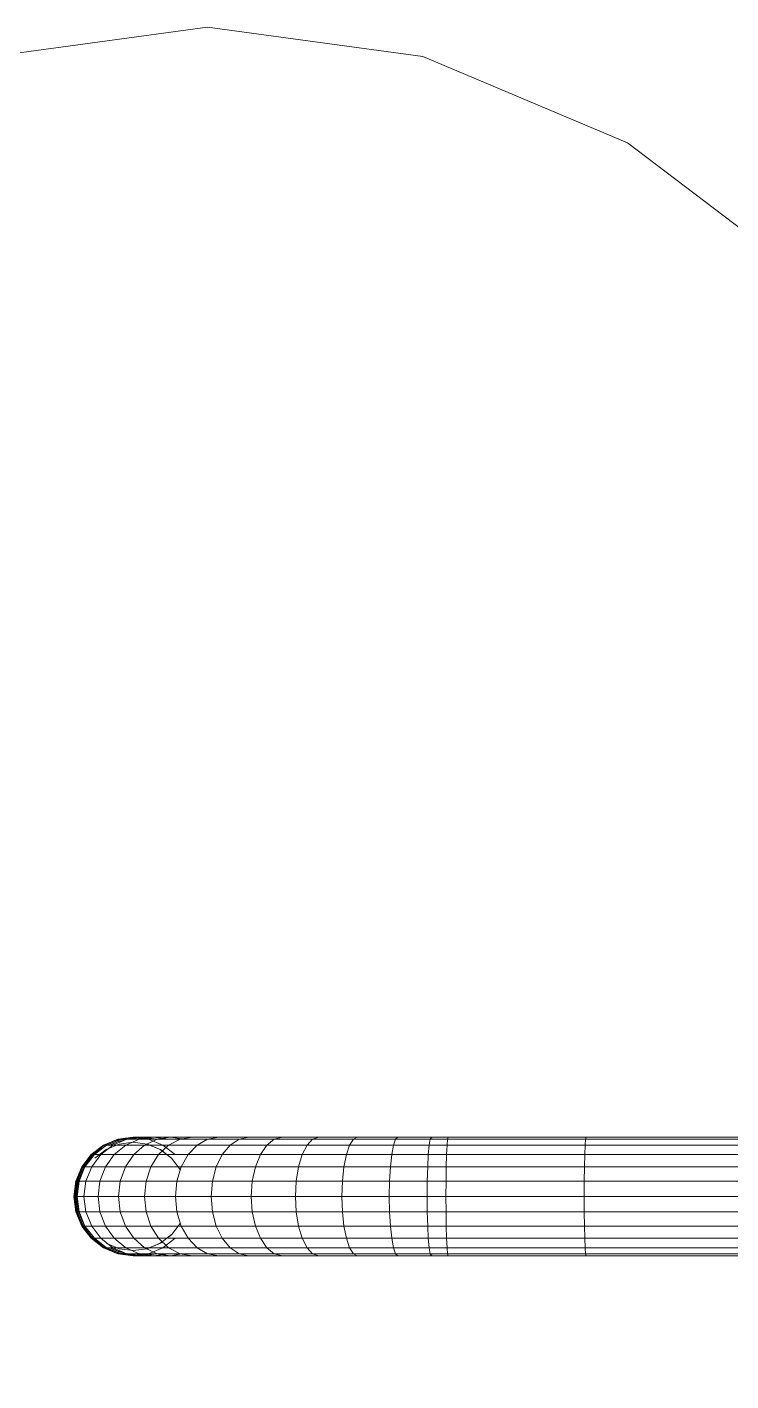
# Model space of a CAD drawing. Header units: inches. Extents: x -2767 to -1978, y 10471 to 10920.
# Drawn here: x -2100.78 to -2096.31, y 10589.95 to 10598.56 of the extents above; entities that cross this region are included whole.
import ezdxf

# ---------------------------------------------------------------- set-up
doc = ezdxf.new("R2010")
doc.units = ezdxf.units.IN
doc.header["$MEASUREMENT"] = 0
doc.layers.add('G-IMPT', color=8, linetype='Continuous', lineweight=9)
doc.layers.add('P-SANR-FIXT', color=6, linetype='Continuous', lineweight=9)

# ---------------------------------------------------------------- blocks, each defined once
blk = doc.blocks.new('Plbg-Sink Wall Mounted-UH - T11839_dwg-791503-FLOOR PLAN - 1ST FLOOR')
at = {"layer": 'G-IMPT'}
for p, q in [((1.2954, 0.3769), (-1.2172, 0.3769)), ((-1.2153, 0.3639), (1.2987, 0.3639)), ((1.2954, 0.3769), (2.1714, 0.3769)), ((1.2987, 0.3639), (1.2954, 0.3769)), ((1.3017, 0.3264), (1.2987, 0.3639)), ((1.2987, 0.3639), (2.1752, 0.3639)), ((2.2805, 0.3769), (2.1714, 0.3769)), ((2.1752, 0.3639), (2.1714, 0.3769)), ((2.2868, 0.3639), (2.1752, 0.3639)), ((2.1787, 0.3264), (2.1752, 0.3639)), ((2.2805, 0.3769), (2.2741, 0.3639)), ((2.4918, 0.3769), (2.2805, 0.3769)), ((2.2868, 0.3639), (2.2805, 0.3769)), ((2.2927, 0.3264), (2.2868, 0.3639)), ((2.5059, 0.3639), (2.2868, 0.3639)), ((2.7487, 0.3769), (2.4918, 0.3769)), ((2.5059, 0.3639), (2.4918, 0.3769)), ((2.519, 0.3264), (2.5059, 0.3639)), ((2.5059, 0.3639), (2.7739, 0.3639)), ((2.7487, 0.3769), (2.994, 0.3769)), ((2.7739, 0.3639), (2.7487, 0.3769)), ((2.7975, 0.3264), (2.7739, 0.3639)), ((2.7739, 0.3639), (3.0323, 0.3639)), ((3.2246, 0.3769), (2.994, 0.3769)), ((3.0323, 0.3639), (2.994, 0.3769)), ((3.068, 0.3264), (3.0323, 0.3639)), ((3.0323, 0.3639), (3.2758, 0.3639)), ((3.2246, 0.3769), (3.4373, 0.3769)), ((3.2758, 0.3639), (3.2246, 0.3769)), ((3.3236, 0.3264), (3.2758, 0.3639)), ((3.2758, 0.3639), (3.4993, 0.3639)), ((3.6287, 0.3769), (3.4373, 0.3769)), ((3.4993, 0.3639), (3.4373, 0.3769)), ((3.5572, 0.3264), (3.4993, 0.3639)), ((3.4993, 0.3639), (3.6999, 0.3639)), ((3.6287, 0.3769), (3.7957, 0.3769)), ((3.6999, 0.3639), (3.6287, 0.3769)), ((3.7663, 0.3264), (3.6999, 0.3639)), ((3.6999, 0.3639), (3.8747, 0.3639)), ((3.935, 0.3769), (3.7957, 0.3769)), ((3.8747, 0.3639), (3.7957, 0.3769)), ((3.935, 0.3769), (3.8626, 0.3659)), ((3.9483, 0.3264), (3.8747, 0.3639)), ((3.8747, 0.3639), (4.0205, 0.3639)), ((3.935, 0.3769), (4.0433, 0.3769)), ((4.0205, 0.3639), (3.935, 0.3769)), ((4.0433, 0.3769), (3.9523, 0.3639)), ((4.0745, 0.3639), (3.9835, 0.3264)), ((4.1003, 0.3264), (4.0205, 0.3639)), ((4.0205, 0.3639), (4.1343, 0.3639)), ((4.1174, 0.3769), (4.0224, 0.3639)), ((4.1174, 0.3769), (4.0433, 0.3769)), ((4.1343, 0.3639), (4.0433, 0.3769)), ((4.1541, 0.3769), (4.0573, 0.3639)), ((4.1675, 0.3769), (4.0702, 0.3639)), ((4.172, 0.3769), (4.0745, 0.3639)), ((4.172, 0.3769), (4.0745, 0.3639)), ((4.172, 0.3769), (4.0745, 0.3639)), ((4.172, 0.3769), (4.0745, 0.3639)), ((4.172, 0.3769), (4.0745, 0.3639)), ((4.172, 0.3769), (4.0745, 0.3639)), ((4.172, 0.3769), (4.0745, 0.3639)), ((4.172, 0.3733), (4.0745, 0.3639)), ((4.172, 0.3442), (4.083, 0.3323)), ((4.172, 0.3749), (4.0898, 0.3639)), ((4.1174, 0.3769), (4.1541, 0.3769)), ((4.2124, 0.3639), (4.1174, 0.3769)), ((4.172, 0.3688), (4.1343, 0.3637)), ((4.2193, 0.3264), (4.1343, 0.3639)), ((4.1343, 0.3639), (4.2124, 0.3639)), ((4.1675, 0.3769), (4.1541, 0.3769)), ((4.2508, 0.3639), (4.1541, 0.3769)), ((4.1675, 0.3769), (4.172, 0.3769)), ((4.2648, 0.3639), (4.1675, 0.3769)), ((4.2695, 0.3639), (4.172, 0.3769)), ((4.2695, 0.3639), (4.172, 0.3769)), ((4.2695, 0.3639), (4.172, 0.3769)), ((4.2695, 0.3639), (4.172, 0.3769)), ((4.172, 0.3769), (4.172, 0.3733)), ((4.2695, 0.3639), (4.172, 0.3769)), ((4.2695, 0.3639), (4.172, 0.3769)), ((4.172, 0.3769), (4.172, 0.3749)), ((4.172, 0.3769), (4.172, 0.3624)), ((4.172, 0.3688), (4.172, 0.3749)), ((4.172, 0.3749), (4.269, 0.3619)), ((4.2695, 0.3639), (4.172, 0.3733)), ((4.2695, 0.3639), (4.172, 0.3733)), ((4.172, 0.3733), (4.172, 0.3624)), ((4.2674, 0.356), (4.172, 0.3688)), ((4.261, 0.3323), (4.172, 0.3442)), ((4.301, 0.3264), (4.2124, 0.3639)), ((4.2124, 0.3639), (4.2508, 0.3639)), ((4.2658, 0.3499), (4.2361, 0.3539)), ((4.2658, 0.3499), (4.2361, 0.3539)), ((4.2653, 0.3481), (4.2426, 0.3511)), ((4.3411, 0.3264), (4.2508, 0.3639)), ((4.2508, 0.3639), (4.2648, 0.3639)), ((4.3556, 0.3264), (4.2648, 0.3639)), ((4.2648, 0.3639), (4.2695, 0.3639)), ((4.2674, 0.356), (4.2653, 0.3481)), ((4.3179, 0.3264), (4.2653, 0.3481)), ((4.2695, 0.3639), (4.2658, 0.3499)), ((4.2695, 0.3639), (4.2658, 0.3499)), ((4.3227, 0.3264), (4.2658, 0.3499)), ((4.3227, 0.3264), (4.2658, 0.3499)), ((4.2674, 0.356), (4.269, 0.3619)), ((4.3564, 0.3194), (4.2674, 0.356)), ((4.2695, 0.3639), (4.269, 0.3619)), ((4.3595, 0.3247), (4.269, 0.3619)), ((4.3605, 0.3264), (4.2695, 0.3639)), ((4.3605, 0.3264), (4.2695, 0.3639)), ((4.3605, 0.3264), (4.2695, 0.3639)), ((4.3605, 0.3264), (4.2695, 0.3639)), ((4.3605, 0.3264), (4.2695, 0.3639)), ((4.3605, 0.3264), (4.2695, 0.3639)), ((4.3605, 0.3264), (4.2695, 0.3639)), ((4.3587, 0.3233), (4.2695, 0.3639)), ((1.3017, 0.3264), (-1.2135, 0.3264)), ((-1.212, 0.2664), (1.3044, 0.2664)), ((1.3044, 0.2664), (1.3017, 0.3264)), ((1.3017, 0.3264), (2.1787, 0.3264)), ((1.3064, 0.1885), (1.3044, 0.2664)), ((1.3044, 0.2664), (2.1818, 0.2664)), ((2.2927, 0.3264), (2.1787, 0.3264)), ((2.1818, 0.2664), (2.1787, 0.3264)), ((2.2978, 0.2664), (2.1818, 0.2664)), ((2.1841, 0.1885), (2.1818, 0.2664)), ((2.2978, 0.2664), (2.2927, 0.3264)), ((2.519, 0.3264), (2.2927, 0.3264)), ((2.3017, 0.1885), (2.2978, 0.2664)), ((2.5303, 0.2664), (2.2978, 0.2664)), ((2.5303, 0.2664), (2.519, 0.3264)), ((2.7975, 0.3264), (2.519, 0.3264)), ((2.5389, 0.1885), (2.5303, 0.2664)), ((2.5303, 0.2664), (2.8177, 0.2664)), ((2.8177, 0.2664), (2.7975, 0.3264)), ((2.7975, 0.3264), (3.068, 0.3264)), ((2.8333, 0.1885), (2.8177, 0.2664)), ((2.8177, 0.2664), (3.0987, 0.2664)), ((3.0987, 0.2664), (3.068, 0.3264)), ((3.3236, 0.3264), (3.068, 0.3264)), ((3.1223, 0.1885), (3.0987, 0.2664)), ((3.0987, 0.2664), (3.3646, 0.2664)), ((3.3646, 0.2664), (3.3236, 0.3264)), ((3.3236, 0.3264), (3.5572, 0.3264)), ((3.3961, 0.1885), (3.3646, 0.2664)), ((3.3646, 0.2664), (3.6068, 0.2664)), ((3.6068, 0.2664), (3.5572, 0.3264)), ((3.7663, 0.3264), (3.5572, 0.3264)), ((3.6451, 0.1885), (3.6068, 0.2664)), ((3.6068, 0.2664), (3.8232, 0.2664)), ((3.8232, 0.2664), (3.7663, 0.3264)), ((3.7663, 0.3264), (3.9483, 0.3264)), ((3.8671, 0.1885), (3.8232, 0.2664)), ((3.8232, 0.2664), (4.0114, 0.2664)), ((3.9835, 0.3264), (3.9056, 0.2664)), ((3.9279, 0.243), (3.999, 0.2976)), ((3.9999, 0.2981), (3.9288, 0.2433)), ((4.0114, 0.2664), (3.9483, 0.3264)), ((4.1003, 0.3264), (3.9483, 0.3264)), ((3.999, 0.2976), (4.083, 0.3323)), ((3.999, 0.2976), (4.0819, 0.3319)), ((3.999, 0.2976), (3.9999, 0.2981)), ((4.083, 0.3323), (3.9999, 0.2981)), ((4.06, 0.1885), (4.0114, 0.2664)), ((4.0114, 0.2664), (4.1686, 0.2664)), ((4.0819, 0.3319), (4.083, 0.3323)), ((4.1686, 0.2664), (4.1003, 0.3264)), ((4.1003, 0.3264), (4.2193, 0.3264)), ((4.2213, 0.1885), (4.1686, 0.2664)), ((4.1686, 0.2664), (4.292, 0.2664)), ((4.292, 0.2664), (4.2193, 0.3264)), ((4.301, 0.3264), (4.2193, 0.3264)), ((4.3441, 0.2981), (4.261, 0.3323)), ((4.3481, 0.1885), (4.292, 0.2664)), ((4.292, 0.2664), (4.3769, 0.2664)), ((4.3769, 0.2664), (4.301, 0.3264)), ((4.301, 0.3264), (4.3411, 0.3264)), ((4.4185, 0.2664), (4.3411, 0.3264)), ((4.4334, 0.2664), (4.3556, 0.3264)), ((4.3556, 0.3264), (4.3605, 0.3264)), ((4.3564, 0.3194), (4.3595, 0.3247)), ((4.3605, 0.3264), (4.3587, 0.3233)), ((4.4384, 0.2664), (4.3587, 0.3233)), ((4.4384, 0.2664), (4.3587, 0.3233)), ((4.3605, 0.3264), (4.3595, 0.3247)), ((4.3595, 0.3247), (4.4369, 0.2649)), ((4.4384, 0.2664), (4.3605, 0.3264)), ((4.4384, 0.2664), (4.3605, 0.3264)), ((4.4384, 0.2664), (4.3605, 0.3264)), ((4.4384, 0.2664), (4.3605, 0.3264)), ((4.4384, 0.2664), (4.3605, 0.3264)), ((4.4384, 0.2664), (4.3605, 0.3264)), ((4.4326, 0.2606), (4.3699, 0.3089)), ((4.4354, 0.1885), (4.3769, 0.2664)), ((4.3769, 0.2664), (4.4185, 0.2664)), ((4.4781, 0.1885), (4.4185, 0.2664)), ((4.4185, 0.2664), (4.4334, 0.2664)), ((4.4384, 0.2664), (4.4281, 0.2561)), ((4.4384, 0.2664), (4.4281, 0.2561)), ((4.4326, 0.2606), (4.4369, 0.2649)), ((4.4914, 0.1844), (4.4326, 0.2606)), ((4.4934, 0.1885), (4.4334, 0.2664)), ((4.4334, 0.2664), (4.4384, 0.2664)), ((4.4384, 0.2664), (4.4369, 0.2649)), ((4.4967, 0.1874), (4.4369, 0.2649)), ((4.4984, 0.1885), (4.4384, 0.2664)), ((4.4984, 0.1885), (4.4384, 0.2664)), ((4.4984, 0.1885), (4.4384, 0.2664)), ((4.4984, 0.1885), (4.4384, 0.2664)), ((4.4984, 0.1885), (4.4384, 0.2664)), ((4.4984, 0.1885), (4.4384, 0.2664)), ((4.4984, 0.1885), (4.4384, 0.2664)), ((4.4953, 0.1867), (4.4384, 0.2664)), ((1.3064, 0.1885), (-1.2109, 0.1885)), ((1.3077, 0.0975), (1.3064, 0.1885)), ((1.3064, 0.1885), (2.1841, 0.1885)), ((2.3017, 0.1885), (2.1841, 0.1885)), ((2.1855, 0.0975), (2.1841, 0.1885)), ((2.3042, 0.0975), (2.3017, 0.1885)), ((2.5389, 0.1885), (2.3017, 0.1885)), ((2.5444, 0.0975), (2.5389, 0.1885)), ((2.8333, 0.1885), (2.5389, 0.1885)), ((2.843, 0.0975), (2.8333, 0.1885)), ((2.8333, 0.1885), (3.1223, 0.1885)), ((3.137, 0.0975), (3.1223, 0.1885)), ((3.3961, 0.1885), (3.1223, 0.1885)), ((3.4158, 0.0975), (3.3961, 0.1885)), ((3.3961, 0.1885), (3.6451, 0.1885)), ((3.6689, 0.0975), (3.6451, 0.1885)), ((3.8671, 0.1885), (3.6451, 0.1885)), ((3.8944, 0.0975), (3.8671, 0.1885)), ((3.8671, 0.1885), (4.06, 0.1885)), ((3.9288, 0.2433), (3.8739, 0.1721)), ((4.0903, 0.0975), (4.06, 0.1885)), ((4.2213, 0.1885), (4.06, 0.1885)), ((4.2541, 0.0975), (4.2213, 0.1885)), ((4.2213, 0.1885), (4.3481, 0.1885)), ((4.3831, 0.0975), (4.3481, 0.1885)), ((4.4354, 0.1885), (4.3481, 0.1885)), ((4.4719, 0.0975), (4.4354, 0.1885)), ((4.4354, 0.1885), (4.4781, 0.1885)), ((4.5152, 0.0975), (4.4781, 0.1885)), ((4.4934, 0.1885), (4.4781, 0.1885)), ((4.4914, 0.1844), (4.4843, 0.1803)), ((4.5201, 0.0933), (4.4843, 0.1803)), ((4.4984, 0.1885), (4.4859, 0.1812)), ((4.4953, 0.1867), (4.4859, 0.1812)), ((4.5219, 0.0937), (4.4859, 0.1812)), ((4.5219, 0.0937), (4.4859, 0.1812)), ((4.4914, 0.1844), (4.4967, 0.1874)), ((4.528, 0.0954), (4.4914, 0.1844)), ((4.5307, 0.0975), (4.4934, 0.1885)), ((4.4934, 0.1885), (4.4984, 0.1885)), ((4.4984, 0.1885), (4.4953, 0.1867)), ((4.5359, 0.0975), (4.4953, 0.1867)), ((4.5359, 0.0975), (4.4953, 0.1867)), ((4.4984, 0.1885), (4.4967, 0.1874)), ((4.4967, 0.1874), (4.5339, 0.097)), ((4.5359, 0.0975), (4.4984, 0.1885)), ((4.5359, 0.0975), (4.4984, 0.1885)), ((4.5359, 0.0975), (4.4984, 0.1885)), ((4.5359, 0.0975), (4.4984, 0.1885)), ((4.5359, 0.0975), (4.4984, 0.1885)), ((4.5359, 0.0975), (4.4984, 0.1885)), ((-1.2101, 0.0975), (1.3077, 0.0975)), ((1.3081, 0), (1.3077, 0.0975)), ((1.3077, 0.0975), (2.1855, 0.0975)), ((2.3042, 0.0975), (2.1855, 0.0975)), ((2.1861, 0), (2.1855, 0.0975)), ((2.305, 0), (2.3042, 0.0975)), ((2.5444, 0.0975), (2.3042, 0.0975)), ((2.5462, 0), (2.5444, 0.0975)), ((2.5444, 0.0975), (2.843, 0.0975)), ((2.8464, 0), (2.843, 0.0975)), ((2.843, 0.0975), (3.137, 0.0975)), ((3.1421, 0), (3.137, 0.0975)), ((3.137, 0.0975), (3.4158, 0.0975)), ((3.4226, 0), (3.4158, 0.0975)), ((3.4158, 0.0975), (3.6689, 0.0975)), ((3.6772, 0), (3.6689, 0.0975)), ((3.6689, 0.0975), (3.8944, 0.0975)), ((3.9039, 0), (3.8944, 0.0975)), ((3.8944, 0.0975), (4.0903, 0.0975)), ((4.1009, 0), (4.0903, 0.0975)), ((4.0903, 0.0975), (4.2541, 0.0975)), ((4.2656, 0), (4.2541, 0.0975)), ((4.2541, 0.0975), (4.3831, 0.0975)), ((4.3953, 0), (4.3831, 0.0975)), ((4.3831, 0.0975), (4.4719, 0.0975)), ((4.4846, 0), (4.4719, 0.0975)), ((4.4719, 0.0975), (4.5152, 0.0975)), ((4.5282, 0), (4.5152, 0.0975)), ((4.5152, 0.0975), (4.5307, 0.0975)), ((4.528, 0.0954), (4.5201, 0.0933)), ((4.5326, 0), (4.5201, 0.0933)), ((4.5359, 0.0975), (4.5219, 0.0937)), ((4.5359, 0.0975), (4.5219, 0.0937)), ((4.5345, 0), (4.5219, 0.0937)), ((4.5345, 0), (4.5219, 0.0937)), ((4.528, 0.0954), (4.5339, 0.097)), ((4.5408, 0), (4.528, 0.0954)), ((4.5438, 0), (4.5307, 0.0975)), ((4.5307, 0.0975), (4.5359, 0.0975)), ((4.5359, 0.0975), (4.5339, 0.097)), ((4.5469, 0), (4.5339, 0.097)), ((4.5489, 0), (4.5359, 0.0975)), ((4.5489, 0), (4.5359, 0.0975)), ((4.5489, 0), (4.5359, 0.0975)), ((4.5489, 0), (4.5359, 0.0975)), ((4.5489, 0), (4.5359, 0.0975)), ((4.5489, 0), (4.5359, 0.0975)), ((4.5489, 0), (4.5359, 0.0975)), ((4.5453, 0), (4.5359, 0.0975)), ((1.3081, 0), (-1.2099, 0)), ((1.3077, -0.0975), (1.3081, 0)), ((1.3081, 0), (2.1861, 0)), ((2.1855, -0.0975), (2.1861, 0)), ((2.305, 0), (2.1861, 0)), ((2.3042, -0.0975), (2.305, 0)), ((2.5462, 0), (2.305, 0)), ((2.5444, -0.0975), (2.5462, 0)), ((2.8464, 0), (2.5462, 0)), ((2.843, -0.0975), (2.8464, 0)), ((2.8464, 0), (3.1421, 0)), ((3.137, -0.0975), (3.1421, 0)), ((3.4226, 0), (3.1421, 0)), ((3.4158, -0.0975), (3.4226, 0)), ((3.4226, 0), (3.6772, 0)), ((3.6689, -0.0975), (3.6772, 0)), ((3.9039, 0), (3.6772, 0)), ((3.8944, -0.0975), (3.9039, 0)), ((3.9039, 0), (4.1009, 0)), ((4.0903, -0.0975), (4.1009, 0)), ((4.2656, 0), (4.1009, 0)), ((4.2541, -0.0975), (4.2656, 0)), ((4.2656, 0), (4.3953, 0)), ((4.3831, -0.0975), (4.3953, 0)), ((4.4846, 0), (4.3953, 0)), ((4.4719, -0.0975), (4.4846, 0)), ((4.4846, 0), (4.5282, 0)), ((4.5152, -0.0975), (4.5282, 0)), ((4.5201, -0.0933), (4.5326, 0)), ((4.5219, -0.0938), (4.5345, 0)), ((4.5219, -0.0938), (4.5345, 0)), ((4.5272, 0), (4.5345, 0)), ((4.5272, 0), (4.5345, 0)), ((4.528, -0.0954), (4.5408, 0)), ((4.5438, 0), (4.5282, 0)), ((4.5307, -0.0975), (4.5438, 0)), ((4.5408, 0), (4.5326, 0)), ((4.5469, 0), (4.5339, -0.097)), ((4.5453, 0), (4.5345, 0)), ((4.5489, 0), (4.5345, 0)), ((4.5359, -0.0975), (4.5489, 0)), ((4.5359, -0.0975), (4.5489, 0)), ((4.5359, -0.0975), (4.5453, 0)), ((4.5359, -0.0975), (4.5489, 0)), ((4.5359, -0.0975), (4.5453, 0)), ((4.5359, -0.0975), (4.5489, 0)), ((4.5359, -0.0975), (4.5489, 0)), ((4.5359, -0.0975), (4.5489, 0)), ((4.5408, 0), (4.5469, 0)), ((4.5438, 0), (4.5489, 0)), ((4.5489, 0), (4.5453, 0)), ((4.5489, 0), (4.5469, 0)), ((-1.2101, -0.0975), (1.3077, -0.0975)), ((1.3064, -0.1885), (1.3077, -0.0975)), ((1.3077, -0.0975), (2.1855, -0.0975)), ((2.1841, -0.1885), (2.1855, -0.0975)), ((2.3042, -0.0975), (2.1855, -0.0975)), ((2.3017, -0.1885), (2.3042, -0.0975)), ((2.5444, -0.0975), (2.3042, -0.0975)), ((2.5389, -0.1885), (2.5444, -0.0975)), ((2.5444, -0.0975), (2.843, -0.0975)), ((2.8333, -0.1885), (2.843, -0.0975)), ((2.843, -0.0975), (3.137, -0.0975)), ((3.1223, -0.1885), (3.137, -0.0975)), ((3.137, -0.0975), (3.4158, -0.0975)), ((3.3961, -0.1885), (3.4158, -0.0975)), ((3.4158, -0.0975), (3.6689, -0.0975)), ((3.6451, -0.1885), (3.6689, -0.0975)), ((3.6689, -0.0975), (3.8944, -0.0975)), ((3.8671, -0.1885), (3.8944, -0.0975)), ((3.9279, -0.243), (3.8733, -0.1718)), ((3.8944, -0.0975), (4.0903, -0.0975)), ((4.06, -0.1885), (4.0903, -0.0975)), ((4.0903, -0.0975), (4.2541, -0.0975)), ((4.2213, -0.1885), (4.2541, -0.0975)), ((4.2541, -0.0975), (4.3831, -0.0975)), ((4.3481, -0.1885), (4.3831, -0.0975)), ((4.3831, -0.0975), (4.4719, -0.0975)), ((4.4354, -0.1885), (4.4719, -0.0975)), ((4.4719, -0.0975), (4.5152, -0.0975)), ((4.4781, -0.1885), (4.5152, -0.0975)), ((4.4843, -0.1803), (4.5201, -0.0933)), ((4.4859, -0.1812), (4.5219, -0.0938)), ((4.4859, -0.1812), (4.5219, -0.0938)), ((4.4914, -0.1844), (4.528, -0.0954)), ((4.4934, -0.1885), (4.5307, -0.0975)), ((4.4953, -0.1867), (4.5359, -0.0975)), ((4.4967, -0.1874), (4.5339, -0.097)), ((4.4984, -0.1885), (4.5359, -0.0975)), ((4.4984, -0.1885), (4.5359, -0.0975)), ((4.4984, -0.1885), (4.5359, -0.0975)), ((4.4984, -0.1885), (4.5359, -0.0975)), ((4.4984, -0.1885), (4.5359, -0.0975)), ((4.4984, -0.1885), (4.5359, -0.0975)), ((4.4984, -0.1885), (4.5359, -0.0975)), ((4.5152, -0.0975), (4.5307, -0.0975)), ((4.528, -0.0954), (4.5201, -0.0933)), ((4.5359, -0.0975), (4.5219, -0.0938)), ((4.5359, -0.0975), (4.5219, -0.0938)), ((4.528, -0.0954), (4.5339, -0.097)), ((4.5307, -0.0975), (4.5359, -0.0975)), ((4.5359, -0.0975), (4.5339, -0.097)), ((1.3064, -0.1885), (-1.2109, -0.1885)), ((1.3044, -0.2664), (1.3064, -0.1885)), ((1.3064, -0.1885), (2.1841, -0.1885)), ((2.1818, -0.2664), (2.1841, -0.1885)), ((2.3017, -0.1885), (2.1841, -0.1885)), ((2.2978, -0.2664), (2.3017, -0.1885)), ((2.5389, -0.1885), (2.3017, -0.1885)), ((2.5303, -0.2664), (2.5389, -0.1885)), ((2.8333, -0.1885), (2.5389, -0.1885)), ((2.8177, -0.2664), (2.8333, -0.1885)), ((2.8333, -0.1885), (3.1223, -0.1885)), ((3.0987, -0.2664), (3.1223, -0.1885)), ((3.3961, -0.1885), (3.1223, -0.1885)), ((3.3646, -0.2664), (3.3961, -0.1885)), ((3.3961, -0.1885), (3.6451, -0.1885)), ((3.6068, -0.2664), (3.6451, -0.1885)), ((3.8671, -0.1885), (3.6451, -0.1885)), ((3.8232, -0.2664), (3.8671, -0.1885)), ((3.8671, -0.1885), (4.06, -0.1885)), ((3.999, -0.2976), (3.9279, -0.243)), ((3.9288, -0.2433), (3.9999, -0.2981)), ((4.0114, -0.2664), (4.06, -0.1885)), ((4.2213, -0.1885), (4.06, -0.1885)), ((4.1686, -0.2664), (4.2213, -0.1885)), ((4.2213, -0.1885), (4.3481, -0.1885)), ((4.292, -0.2664), (4.3481, -0.1885)), ((4.3441, -0.2981), (4.4153, -0.2433)), ((4.3441, -0.2981), (4.4153, -0.2433)), ((4.3441, -0.2981), (4.4153, -0.2433)), ((4.4354, -0.1885), (4.3481, -0.1885)), ((4.3769, -0.2664), (4.4354, -0.1885)), ((4.4185, -0.2664), (4.4781, -0.1885)), ((4.4384, -0.2664), (4.4281, -0.2561)), ((4.4384, -0.2664), (4.4281, -0.2561)), ((4.4326, -0.2606), (4.4914, -0.1844)), ((4.4334, -0.2664), (4.4934, -0.1885)), ((4.4354, -0.1885), (4.4781, -0.1885)), ((4.4967, -0.1874), (4.4369, -0.2649)), ((4.4384, -0.2664), (4.4953, -0.1867)), ((4.4384, -0.2664), (4.4953, -0.1867)), ((4.4384, -0.2664), (4.4984, -0.1885)), ((4.4384, -0.2664), (4.4984, -0.1885)), ((4.4384, -0.2664), (4.4984, -0.1885)), ((4.4384, -0.2664), (4.4984, -0.1885)), ((4.4384, -0.2664), (4.4984, -0.1885)), ((4.4384, -0.2664), (4.4984, -0.1885)), ((4.4934, -0.1885), (4.4781, -0.1885)), ((4.4914, -0.1844), (4.4843, -0.1803)), ((4.4953, -0.1867), (4.4859, -0.1812)), ((4.4984, -0.1885), (4.4859, -0.1812)), ((4.4914, -0.1844), (4.4967, -0.1874)), ((4.4934, -0.1885), (4.4984, -0.1885)), ((4.4984, -0.1885), (4.4953, -0.1867)), ((4.4984, -0.1885), (4.4967, -0.1874)), ((1.3017, -0.3264), (-1.2135, -0.3264)), ((-1.212, -0.2664), (1.3044, -0.2664)), ((1.2987, -0.3639), (1.3017, -0.3264)), ((1.3017, -0.3264), (1.3044, -0.2664)), ((1.3017, -0.3264), (2.1787, -0.3264)), ((1.3044, -0.2664), (2.1818, -0.2664)), ((2.1752, -0.3639), (2.1787, -0.3264)), ((2.1787, -0.3264), (2.1818, -0.2664)), ((2.2927, -0.3264), (2.1787, -0.3264)), ((2.2978, -0.2664), (2.1818, -0.2664)), ((2.2868, -0.3639), (2.2927, -0.3264)), ((2.2927, -0.3264), (2.2978, -0.2664)), ((2.519, -0.3264), (2.2927, -0.3264)), ((2.5303, -0.2664), (2.2978, -0.2664)), ((2.5059, -0.3639), (2.519, -0.3264)), ((2.519, -0.3264), (2.5303, -0.2664)), ((2.7975, -0.3264), (2.519, -0.3264)), ((2.5303, -0.2664), (2.8177, -0.2664)), ((2.7739, -0.3639), (2.7975, -0.3264)), ((2.7975, -0.3264), (2.8177, -0.2664)), ((2.7975, -0.3264), (3.068, -0.3264)), ((2.8177, -0.2664), (3.0987, -0.2664)), ((3.0323, -0.3639), (3.068, -0.3264)), ((3.068, -0.3264), (3.0987, -0.2664)), ((3.3236, -0.3264), (3.068, -0.3264)), ((3.0987, -0.2664), (3.3646, -0.2664)), ((3.2758, -0.3639), (3.3236, -0.3264)), ((3.3236, -0.3264), (3.3646, -0.2664)), ((3.3236, -0.3264), (3.5572, -0.3264)), ((3.3646, -0.2664), (3.6068, -0.2664)), ((3.4993, -0.3639), (3.5572, -0.3264)), ((3.5572, -0.3264), (3.6068, -0.2664)), ((3.7663, -0.3264), (3.5572, -0.3264)), ((3.6068, -0.2664), (3.8232, -0.2664)), ((3.6999, -0.3639), (3.7663, -0.3264)), ((3.7663, -0.3264), (3.8232, -0.2664)), ((3.7663, -0.3264), (3.9483, -0.3264)), ((3.8232, -0.2664), (4.0114, -0.2664)), ((3.8747, -0.3639), (3.9483, -0.3264)), ((3.9056, -0.2664), (3.9835, -0.3264)), ((3.9483, -0.3264), (4.0114, -0.2664)), ((4.1003, -0.3264), (3.9483, -0.3264)), ((3.9835, -0.3264), (4.0745, -0.3639)), ((3.999, -0.2976), (3.9999, -0.2981)), ((4.0819, -0.3319), (3.9999, -0.2981)), ((3.9999, -0.2981), (4.083, -0.3323)), ((4.0114, -0.2664), (4.1686, -0.2664)), ((4.0205, -0.3639), (4.1003, -0.3264)), ((4.0819, -0.3319), (4.083, -0.3323)), ((4.083, -0.3323), (4.172, -0.3442)), ((4.1003, -0.3264), (4.1686, -0.2664)), ((4.1003, -0.3264), (4.2193, -0.3264)), ((4.1343, -0.3639), (4.2193, -0.3264)), ((4.1686, -0.2664), (4.292, -0.2664)), ((4.172, -0.3442), (4.261, -0.3323)), ((4.2124, -0.3639), (4.301, -0.3264)), ((4.2193, -0.3264), (4.292, -0.2664)), ((4.301, -0.3264), (4.2193, -0.3264)), ((4.2508, -0.3639), (4.3411, -0.3264)), ((4.3441, -0.2981), (4.261, -0.3323)), ((4.261, -0.3323), (4.3441, -0.2981)), ((4.2648, -0.3639), (4.3556, -0.3264)), ((4.2653, -0.3481), (4.3179, -0.3264)), ((4.2658, -0.3499), (4.3227, -0.3264)), ((4.2658, -0.3499), (4.3227, -0.3264)), ((4.2674, -0.356), (4.3564, -0.3194)), ((4.3595, -0.3247), (4.269, -0.3619)), ((4.2695, -0.3639), (4.3587, -0.3233)), ((4.2695, -0.3639), (4.3587, -0.3233)), ((4.2695, -0.3639), (4.3605, -0.3264)), ((4.2695, -0.3639), (4.3605, -0.3264)), ((4.2695, -0.3639), (4.3605, -0.3264)), ((4.2695, -0.3639), (4.3605, -0.3264)), ((4.2695, -0.3639), (4.3605, -0.3264)), ((4.2695, -0.3639), (4.3605, -0.3264)), ((4.292, -0.2664), (4.3769, -0.2664)), ((4.301, -0.3264), (4.3769, -0.2664)), ((4.301, -0.3264), (4.3411, -0.3264)), ((4.3411, -0.3264), (4.4185, -0.2664)), ((4.3556, -0.3264), (4.4334, -0.2664)), ((4.3556, -0.3264), (4.3605, -0.3264)), ((4.3564, -0.3194), (4.3595, -0.3247)), ((4.3587, -0.3233), (4.4384, -0.2664)), ((4.3605, -0.3264), (4.3587, -0.3233)), ((4.3595, -0.3247), (4.4369, -0.2649)), ((4.3605, -0.3264), (4.3595, -0.3247)), ((4.3605, -0.3264), (4.4384, -0.2664)), ((4.3605, -0.3264), (4.4384, -0.2664)), ((4.3605, -0.3264), (4.4384, -0.2664)), ((4.3605, -0.3264), (4.4384, -0.2664)), ((4.3605, -0.3264), (4.4384, -0.2664)), ((4.3605, -0.3264), (4.4384, -0.2664)), ((4.3605, -0.3264), (4.4384, -0.2664)), ((4.3699, -0.3089), (4.4326, -0.2606)), ((4.3769, -0.2664), (4.4185, -0.2664)), ((4.4185, -0.2664), (4.4334, -0.2664)), ((4.4326, -0.2606), (4.4369, -0.2649)), ((4.4334, -0.2664), (4.4384, -0.2664)), ((4.4384, -0.2664), (4.4369, -0.2649)), ((1.2954, -0.3769), (-1.2172, -0.3769)), ((-1.2153, -0.3639), (1.2987, -0.3639)), ((1.2954, -0.3769), (1.2987, -0.3639)), ((1.2954, -0.3769), (2.1714, -0.3769)), ((1.2987, -0.3639), (2.1752, -0.3639)), ((2.1714, -0.3769), (2.1752, -0.3639)), ((2.2805, -0.3769), (2.1714, -0.3769)), ((2.2868, -0.3639), (2.1752, -0.3639)), ((2.2741, -0.3639), (2.2805, -0.3769)), ((2.2805, -0.3769), (2.2868, -0.3639)), ((2.4918, -0.3769), (2.2805, -0.3769)), ((2.5059, -0.3639), (2.2868, -0.3639)), ((2.4918, -0.3769), (2.5059, -0.3639)), ((2.7487, -0.3769), (2.4918, -0.3769)), ((2.5059, -0.3639), (2.7739, -0.3639)), ((2.7487, -0.3769), (2.7739, -0.3639)), ((2.7487, -0.3769), (2.994, -0.3769)), ((2.7739, -0.3639), (3.0323, -0.3639)), ((2.994, -0.3769), (3.0323, -0.3639)), ((3.2246, -0.3769), (2.994, -0.3769)), ((3.0323, -0.3639), (3.2758, -0.3639)), ((3.2246, -0.3769), (3.2758, -0.3639)), ((3.2246, -0.3769), (3.4373, -0.3769)), ((3.2758, -0.3639), (3.4993, -0.3639)), ((3.4373, -0.3769), (3.4993, -0.3639)), ((3.6287, -0.3769), (3.4373, -0.3769)), ((3.4993, -0.3639), (3.6999, -0.3639)), ((3.6287, -0.3769), (3.6999, -0.3639)), ((3.6287, -0.3769), (3.7957, -0.3769)), ((3.6999, -0.3639), (3.8747, -0.3639)), ((3.7957, -0.3769), (3.8747, -0.3639)), ((3.935, -0.3769), (3.7957, -0.3769)), ((3.8626, -0.3659), (3.935, -0.3769)), ((3.8747, -0.3639), (4.0205, -0.3639)), ((3.935, -0.3769), (4.0205, -0.3639)), ((3.935, -0.3769), (4.0433, -0.3769)), ((3.9523, -0.3639), (4.0433, -0.3769)), ((4.0205, -0.3639), (4.1343, -0.3639)), ((4.0224, -0.3639), (4.1174, -0.3769)), ((4.0433, -0.3769), (4.1343, -0.3639)), ((4.1174, -0.3769), (4.0433, -0.3769)), ((4.0573, -0.3639), (4.1541, -0.3769)), ((4.0702, -0.3639), (4.1675, -0.3769)), ((4.0745, -0.3639), (4.172, -0.3769)), ((4.0745, -0.3639), (4.172, -0.3769)), ((4.0745, -0.3639), (4.172, -0.3733)), ((4.0745, -0.3639), (4.172, -0.3769)), ((4.0745, -0.3639), (4.172, -0.3733)), ((4.0745, -0.3639), (4.172, -0.3769)), ((4.0745, -0.3639), (4.172, -0.3769)), ((4.0745, -0.3639), (4.172, -0.3769)), ((4.172, -0.3749), (4.0898, -0.3639)), ((4.1174, -0.3769), (4.2124, -0.3639)), ((4.1174, -0.3769), (4.1541, -0.3769)), ((4.1343, -0.3637), (4.172, -0.3688)), ((4.1343, -0.3639), (4.2124, -0.3639)), ((4.1541, -0.3769), (4.2508, -0.3639)), ((4.1675, -0.3769), (4.1541, -0.3769)), ((4.1675, -0.3769), (4.2648, -0.3639)), ((4.1675, -0.3769), (4.172, -0.3769)), ((4.172, -0.3688), (4.2674, -0.356)), ((4.172, -0.3749), (4.269, -0.3619)), ((4.172, -0.3733), (4.172, -0.3624)), ((4.172, -0.3769), (4.172, -0.3624)), ((4.172, -0.3769), (4.2695, -0.3639)), ((4.172, -0.3769), (4.2695, -0.3639)), ((4.172, -0.3769), (4.2695, -0.3639)), ((4.172, -0.3769), (4.2695, -0.3639)), ((4.172, -0.3769), (4.2695, -0.3639)), ((4.172, -0.3769), (4.2695, -0.3639)), ((4.172, -0.3769), (4.2695, -0.3639)), ((4.172, -0.3733), (4.2695, -0.3639)), ((4.172, -0.3688), (4.172, -0.3749)), ((4.172, -0.3769), (4.172, -0.3733)), ((4.172, -0.3769), (4.172, -0.3749)), ((4.2124, -0.3639), (4.2508, -0.3639)), ((4.2361, -0.3539), (4.2658, -0.3499)), ((4.2361, -0.3539), (4.2658, -0.3499)), ((4.2426, -0.3511), (4.2653, -0.3481)), ((4.2508, -0.3639), (4.2648, -0.3639)), ((4.2648, -0.3639), (4.2695, -0.3639)), ((4.2674, -0.356), (4.2653, -0.3481)), ((4.2695, -0.3639), (4.2658, -0.3499)), ((4.2695, -0.3639), (4.2658, -0.3499)), ((4.2674, -0.356), (4.269, -0.3619)), ((4.2695, -0.3639), (4.269, -0.3619))]:
    blk.add_line(p, q, dxfattribs=at)
blk = doc.blocks.new('Plbg-Sink Wall Mounted-UH - Sink-403447-FLOOR PLAN - 1ST FLOOR')
at = {"layer": 'P-SANR-FIXT', "flags": 128}
for points in [[(-7.4307, -9), (-7.2443, -7.6314), (-6.6945, -6.3315), (-5.8089, -5.1654), (-4.6318, -4.1916), (-3.2223, -3.4588), (-1.6511, -3.004), (-0.3786, -2.8581)], [(7.4367, -9), (7.2504, -10.3686), (6.7006, -11.6685), (5.8149, -12.8346), (4.6379, -13.8084), (3.2284, -14.5412), (1.6572, -14.996), (0.003, -15.1502), (-1.6511, -14.996), (-3.2223, -14.5412), (-4.6318, -13.8084), (-5.8089, -12.8346), (-6.6945, -11.6685), (-7.2443, -10.3686), (-7.4307, -9)]]:
    blk.add_lwpolyline(points, dxfattribs=at)
at = {"rotation": 270.0000000000001}
blk.add_blockref('Plbg-Sink Wall Mounted-UH - T11839_dwg-791503-FLOOR PLAN - 1ST FLOOR', (0, -5.2989), dxfattribs=at)

msp = doc.modelspace()

# ---------------------------------------------------------------- block references
at = {"layer": 'P-SANR-FIXT', "rotation": 269.9999999999993}
msp.add_blockref('Plbg-Sink Wall Mounted-UH - Sink-403447-FLOOR PLAN - 1ST FLOOR', (-2090.6326, 10591.12528), dxfattribs=at)

doc.saveas('drawing.dxf')
